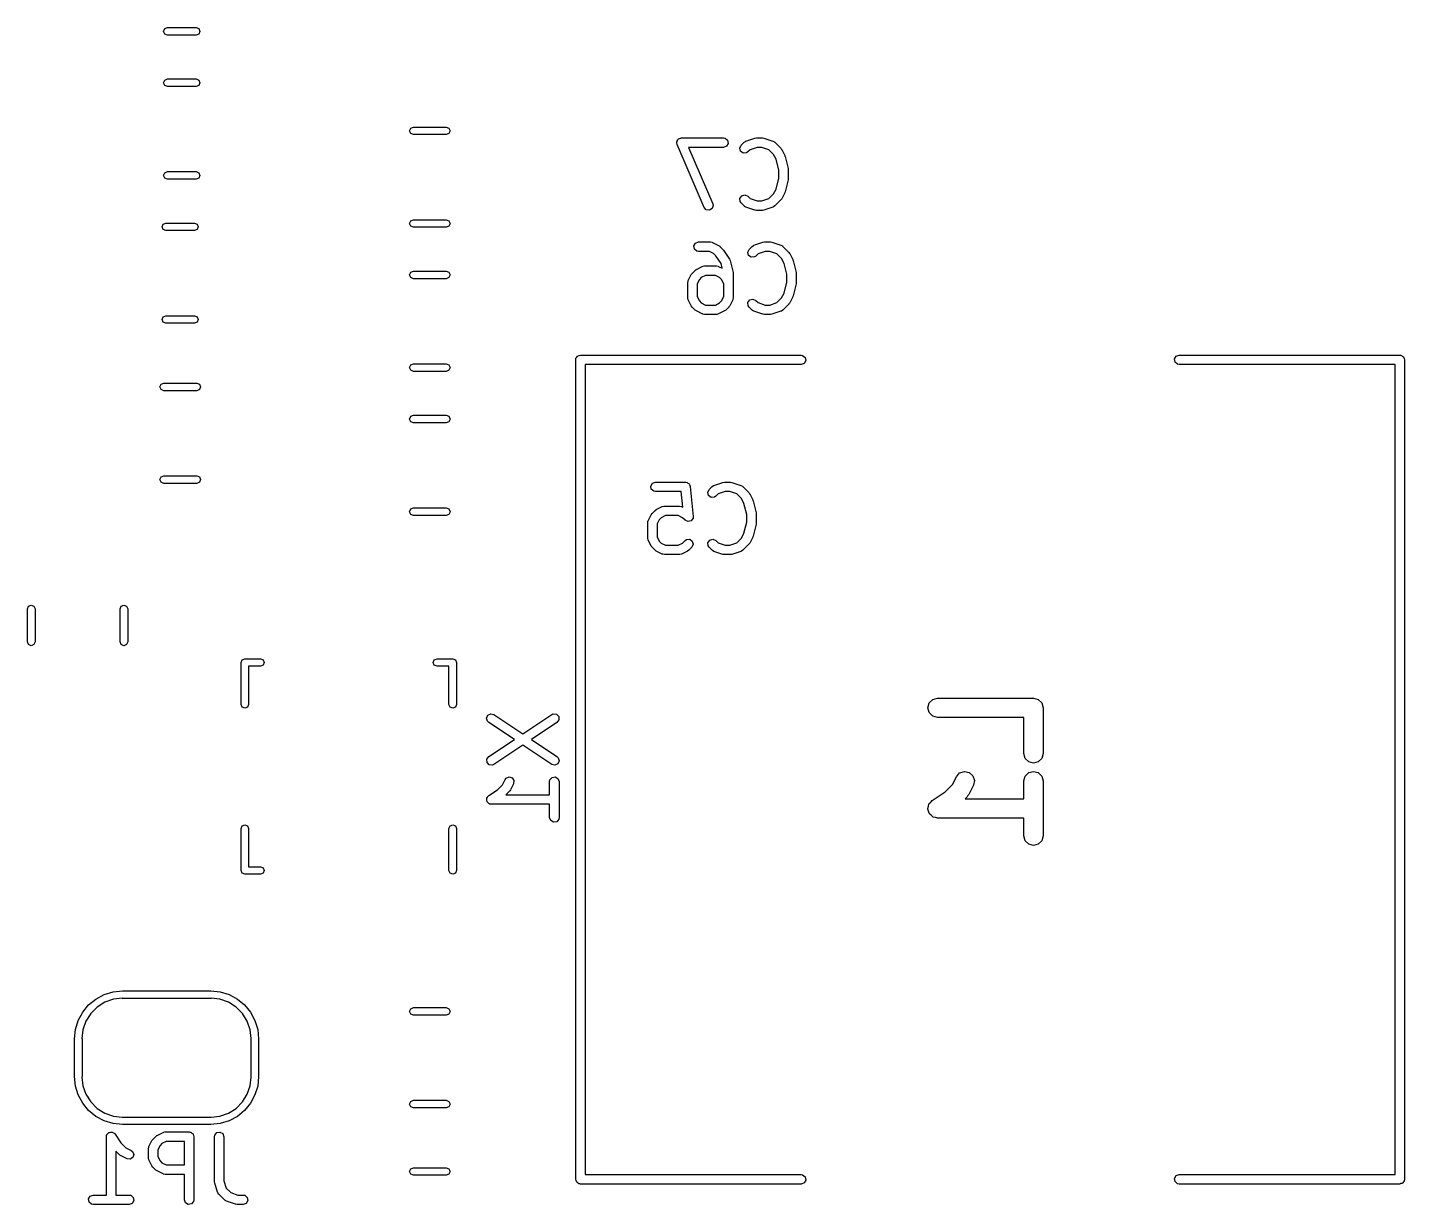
# Model space of a CAD drawing. Extents: x 0.08 to 3.98, y 0.17 to 2.63.
# Drawn here: x 2.909 to 3.769, y 0.618 to 1.353 of the extents above; entities that cross this region are included whole.
import ezdxf

# ---------------------------------------------------------------- set-up
doc = ezdxf.new("R2010")
doc.units = 0
doc.header["$MEASUREMENT"] = 0
doc.layers.add('BLACK', color=7, linetype='CONTINUOUS')

msp = doc.modelspace()

# ---------------------------------------------------------------- linework, layer by layer
at = {"layer": 'BLACK', "linetype": 'CONTINUOUS'}
for p, q in [((2.9937, 1.35106), (2.99439, 1.35273)), ((2.99439, 1.34939), (2.9937, 1.35106)), ((2.99439, 1.35273), (2.99606, 1.35343)), ((2.99606, 1.35343), (3.01394, 1.35343)), ((3.01394, 1.35343), (3.01561, 1.35273)), ((3.01561, 1.35273), (3.0163, 1.35106)), ((3.0163, 1.35106), (3.01561, 1.34939)), ((2.99606, 1.3487), (2.99439, 1.34939)), ((3.01394, 1.3487), (2.99606, 1.3487)), ((3.01561, 1.34939), (3.01394, 1.3487)), ((2.9937, 1.31894), (2.99439, 1.32061)), ((2.99439, 1.31727), (2.9937, 1.31894)), ((2.99439, 1.32061), (2.99606, 1.3213)), ((2.99606, 1.31657), (2.99439, 1.31727)), ((2.99606, 1.3213), (3.01394, 1.3213)), ((3.01394, 1.31657), (2.99606, 1.31657)), ((3.01394, 1.3213), (3.01561, 1.32061)), ((3.01561, 1.31727), (3.01394, 1.31657)), ((3.01561, 1.32061), (3.0163, 1.31894)), ((3.0163, 1.31894), (3.01561, 1.31727)), ((3.14735, 1.28894), (3.14804, 1.29061)), ((3.14804, 1.29061), (3.14971, 1.2913)), ((3.14971, 1.2913), (3.17029, 1.2913)), ((3.17029, 1.2913), (3.17196, 1.29061)), ((3.17196, 1.29061), (3.17265, 1.28894)), ((3.14804, 1.28727), (3.14735, 1.28894)), ((3.14971, 1.28657), (3.14804, 1.28727)), ((3.17029, 1.28657), (3.14971, 1.28657)), ((3.17196, 1.28727), (3.17029, 1.28657)), ((3.17265, 1.28894), (3.17196, 1.28727)), ((3.31424, 1.2814), (3.31434, 1.28173)), ((3.31428, 1.28207), (3.31463, 1.28267)), ((3.31434, 1.28173), (3.31428, 1.28207)), ((3.31463, 1.28267), (3.31483, 1.28333)), ((3.31483, 1.28333), (3.31512, 1.28352)), ((3.31512, 1.28352), (3.31529, 1.28382)), ((3.31529, 1.28382), (3.31594, 1.28406)), ((3.31594, 1.28406), (3.31652, 1.28443)), ((3.31652, 1.28443), (3.31686, 1.28439)), ((3.31686, 1.28439), (3.31719, 1.28451)), ((3.31719, 1.28451), (3.34344, 1.28451)), ((3.34344, 1.28451), (3.34445, 1.28433)), ((3.34445, 1.28433), (3.346, 1.28304)), ((3.346, 1.28304), (3.34635, 1.28105)), ((3.35447, 1.2799), (3.35635, 1.28177)), ((3.35635, 1.28177), (3.35719, 1.28236)), ((3.35719, 1.28236), (3.35736, 1.28238)), ((3.35736, 1.28238), (3.3575, 1.28249)), ((3.3575, 1.28249), (3.36313, 1.28436)), ((3.36313, 1.28436), (3.364, 1.28449)), ((3.364, 1.28449), (3.36406, 1.28451)), ((3.36406, 1.28451), (3.36781, 1.28451)), ((3.36781, 1.28451), (3.36868, 1.28436)), ((3.36868, 1.28436), (3.36874, 1.28436)), ((3.36874, 1.28436), (3.37437, 1.28249)), ((3.37437, 1.28249), (3.37527, 1.282)), ((3.37527, 1.282), (3.37536, 1.28185)), ((3.37536, 1.28185), (3.37552, 1.28177)), ((3.37552, 1.28177), (3.37927, 1.27802)), ((3.31448, 1.2804), (3.31424, 1.2814)), ((3.33135, 1.24103), (3.31448, 1.2804)), ((3.34344, 1.27861), (3.32167, 1.27861)), ((3.32167, 1.27861), (3.33678, 1.24335)), ((3.34534, 1.2793), (3.34344, 1.27861)), ((3.34635, 1.28105), (3.34534, 1.2793)), ((3.35362, 1.27807), (3.35447, 1.2799)), ((3.35414, 1.27612), (3.35362, 1.27807)), ((3.3558, 1.27496), (3.35414, 1.27612)), ((3.35781, 1.27513), (3.3558, 1.27496)), ((3.35865, 1.27572), (3.35781, 1.27513)), ((3.36003, 1.2771), (3.35865, 1.27572)), ((3.36454, 1.27861), (3.36003, 1.2771)), ((3.36733, 1.27861), (3.36454, 1.27861)), ((3.37184, 1.2771), (3.36733, 1.27861)), ((3.37476, 1.27419), (3.37184, 1.2771)), ((3.37627, 1.27116), (3.37476, 1.27419)), ((3.37927, 1.27802), (3.37978, 1.2773)), ((3.37978, 1.2773), (3.37983, 1.27726)), ((3.37983, 1.27726), (3.3817, 1.27351)), ((3.3817, 1.27351), (3.38185, 1.27302)), ((3.37798, 1.26432), (3.37627, 1.27116)), ((3.38185, 1.27302), (3.38192, 1.2729)), ((3.38192, 1.2729), (3.3838, 1.2654)), ((3.3838, 1.2654), (3.38384, 1.26482)), ((3.38384, 1.26482), (3.38389, 1.26469)), ((3.38389, 1.26469), (3.38389, 1.25906)), ((2.9937, 1.26106), (2.99439, 1.26273)), ((2.99439, 1.25939), (2.9937, 1.26106)), ((2.99439, 1.26273), (2.99606, 1.26343)), ((2.99606, 1.2587), (2.99439, 1.25939)), ((2.99606, 1.26343), (3.01394, 1.26343)), ((3.01394, 1.2587), (2.99606, 1.2587)), ((3.01394, 1.26343), (3.01561, 1.26273)), ((3.01561, 1.25939), (3.01394, 1.2587)), ((3.01561, 1.26273), (3.0163, 1.26106)), ((3.0163, 1.26106), (3.01561, 1.25939)), ((3.37627, 1.25259), (3.37798, 1.25943)), ((3.37798, 1.25943), (3.37798, 1.26432)), ((3.3838, 1.25835), (3.38192, 1.25085)), ((3.38389, 1.25906), (3.38378, 1.25848)), ((3.38378, 1.25848), (3.3838, 1.25835)), ((3.35371, 1.2467), (3.35487, 1.24836)), ((3.35487, 1.24836), (3.35682, 1.24888)), ((3.35682, 1.24888), (3.35865, 1.24803)), ((3.35865, 1.24803), (3.36003, 1.24665)), ((3.37184, 1.24665), (3.37476, 1.24956)), ((3.37476, 1.24956), (3.37627, 1.25259)), ((3.3817, 1.25024), (3.37983, 1.24649)), ((3.38172, 1.25038), (3.3817, 1.25024)), ((3.38192, 1.25085), (3.38172, 1.25038)), ((3.33273, 1.23955), (3.33135, 1.24103)), ((3.33474, 1.23931), (3.33273, 1.23955)), ((3.33643, 1.24042), (3.33474, 1.23931)), ((3.33701, 1.24235), (3.33643, 1.24042)), ((3.33678, 1.24335), (3.33701, 1.24235)), ((3.35389, 1.24469), (3.35371, 1.2467)), ((3.35447, 1.24385), (3.35389, 1.24469)), ((3.35635, 1.24198), (3.35447, 1.24385)), ((3.35651, 1.2419), (3.35635, 1.24198)), ((3.3566, 1.24175), (3.35651, 1.2419)), ((3.3575, 1.24126), (3.3566, 1.24175)), ((3.36313, 1.23939), (3.3575, 1.24126)), ((3.36003, 1.24665), (3.36454, 1.24514)), ((3.36319, 1.23939), (3.36313, 1.23939)), ((3.36406, 1.23924), (3.36319, 1.23939)), ((3.36781, 1.23924), (3.36406, 1.23924)), ((3.36454, 1.24514), (3.36733, 1.24514)), ((3.36733, 1.24514), (3.37184, 1.24665)), ((3.36787, 1.23926), (3.36781, 1.23924)), ((3.36874, 1.23939), (3.36787, 1.23926)), ((3.37437, 1.24126), (3.36874, 1.23939)), ((3.37451, 1.24137), (3.37437, 1.24126)), ((3.37468, 1.24139), (3.37451, 1.24137)), ((3.37552, 1.24198), (3.37468, 1.24139)), ((3.37927, 1.24573), (3.37552, 1.24198)), ((3.3793, 1.24578), (3.37927, 1.24573)), ((3.37983, 1.24649), (3.3793, 1.24578)), ((2.99277, 1.22894), (2.99346, 1.23061)), ((2.99346, 1.23061), (2.99514, 1.2313)), ((2.99514, 1.2313), (3.01301, 1.2313)), ((3.01301, 1.2313), (3.01468, 1.23061)), ((3.01468, 1.23061), (3.01538, 1.22894)), ((3.14735, 1.23106), (3.14804, 1.23273)), ((3.14804, 1.22939), (3.14735, 1.23106)), ((3.14804, 1.23273), (3.14971, 1.23343)), ((3.14971, 1.23343), (3.17029, 1.23343)), ((3.17029, 1.23343), (3.17196, 1.23273)), ((3.17196, 1.23273), (3.17265, 1.23106)), ((3.17265, 1.23106), (3.17196, 1.22939)), ((2.99346, 1.22727), (2.99277, 1.22894)), ((2.99514, 1.22657), (2.99346, 1.22727)), ((3.01301, 1.22657), (2.99514, 1.22657)), ((3.01468, 1.22727), (3.01301, 1.22657)), ((3.01538, 1.22894), (3.01468, 1.22727)), ((3.14971, 1.2287), (3.14804, 1.22939)), ((3.17029, 1.2287), (3.14971, 1.2287)), ((3.17196, 1.22939), (3.17029, 1.2287)), ((3.32491, 1.21707), (3.32592, 1.21882)), ((3.32526, 1.21508), (3.32491, 1.21707)), ((3.32681, 1.21379), (3.32526, 1.21508)), ((3.32592, 1.21882), (3.32782, 1.21951)), ((3.32782, 1.21361), (3.32681, 1.21379)), ((3.32782, 1.21951), (3.33531, 1.21951)), ((3.33462, 1.21361), (3.32782, 1.21361)), ((3.33732, 1.21226), (3.33462, 1.21361)), ((3.33531, 1.21951), (3.33632, 1.21933)), ((3.33632, 1.21933), (3.33646, 1.21922)), ((3.33646, 1.21922), (3.33664, 1.2192)), ((3.33664, 1.2192), (3.34039, 1.21733)), ((3.34039, 1.21733), (3.34109, 1.2168)), ((3.34109, 1.2168), (3.34115, 1.21677)), ((3.34115, 1.21677), (3.34303, 1.2149)), ((3.34303, 1.2149), (3.34329, 1.21453)), ((3.34329, 1.21453), (3.3434, 1.21445)), ((3.3434, 1.21445), (3.34715, 1.20882)), ((3.35862, 1.21307), (3.35947, 1.2149)), ((3.35914, 1.21112), (3.35862, 1.21307)), ((3.35947, 1.2149), (3.36135, 1.21677)), ((3.36135, 1.21677), (3.36219, 1.21736)), ((3.36219, 1.21736), (3.36236, 1.21738)), ((3.36236, 1.21738), (3.3625, 1.21749)), ((3.3625, 1.21749), (3.36813, 1.21936)), ((3.36954, 1.21361), (3.36503, 1.2121)), ((3.36813, 1.21936), (3.369, 1.21949)), ((3.369, 1.21949), (3.36906, 1.21951)), ((3.36906, 1.21951), (3.37281, 1.21951)), ((3.37233, 1.21361), (3.36954, 1.21361)), ((3.37684, 1.2121), (3.37233, 1.21361)), ((3.37281, 1.21951), (3.37368, 1.21936)), ((3.37368, 1.21936), (3.37374, 1.21936)), ((3.37374, 1.21936), (3.37937, 1.21749)), ((3.37937, 1.21749), (3.38027, 1.217)), ((3.38027, 1.217), (3.38036, 1.21685)), ((3.38036, 1.21685), (3.38052, 1.21677)), ((3.38052, 1.21677), (3.38427, 1.21302)), ((3.38427, 1.21302), (3.38478, 1.2123)), ((3.33024, 1.2042), (3.33123, 1.2045)), ((3.33123, 1.2045), (3.3314, 1.20445)), ((3.3314, 1.20445), (3.33157, 1.20451)), ((3.33157, 1.20451), (3.33906, 1.20451)), ((3.33864, 1.21093), (3.33732, 1.21226)), ((3.34195, 1.20597), (3.33864, 1.21093)), ((3.33906, 1.20451), (3.34007, 1.20434)), ((3.34007, 1.20434), (3.34021, 1.20422)), ((3.34268, 1.20306), (3.34195, 1.20597)), ((3.34715, 1.20882), (3.34754, 1.20792)), ((3.34754, 1.20792), (3.34755, 1.2079)), ((3.34755, 1.2079), (3.34943, 1.2004)), ((3.3608, 1.20996), (3.35914, 1.21112)), ((3.36281, 1.21013), (3.3608, 1.20996)), ((3.36365, 1.21072), (3.36281, 1.21013)), ((3.36503, 1.2121), (3.36365, 1.21072)), ((3.37976, 1.20919), (3.37684, 1.2121)), ((3.38127, 1.20616), (3.37976, 1.20919)), ((3.38298, 1.19932), (3.38127, 1.20616)), ((3.38478, 1.2123), (3.38483, 1.21226)), ((3.38483, 1.21226), (3.3867, 1.20851)), ((3.3867, 1.20851), (3.38685, 1.20802)), ((3.38685, 1.20802), (3.38692, 1.2079)), ((3.38692, 1.2079), (3.3888, 1.2004)), ((3.14735, 1.19894), (3.14804, 1.20061)), ((3.14804, 1.19727), (3.14735, 1.19894)), ((3.14804, 1.20061), (3.14971, 1.2013)), ((3.14971, 1.19657), (3.14804, 1.19727)), ((3.14971, 1.2013), (3.17029, 1.2013)), ((3.17029, 1.19657), (3.14971, 1.19657)), ((3.17029, 1.2013), (3.17196, 1.20061)), ((3.17196, 1.19727), (3.17029, 1.19657)), ((3.17196, 1.20061), (3.17265, 1.19894)), ((3.17265, 1.19894), (3.17196, 1.19727)), ((3.32143, 1.19538), (3.3233, 1.19913)), ((3.3233, 1.19913), (3.32383, 1.19984)), ((3.32383, 1.19984), (3.32385, 1.1999)), ((3.32385, 1.1999), (3.32573, 1.20177)), ((3.32573, 1.20177), (3.32645, 1.20228)), ((3.32645, 1.20228), (3.3265, 1.20233)), ((3.3265, 1.20233), (3.33024, 1.2042)), ((3.32837, 1.19606), (3.32702, 1.19337)), ((3.32956, 1.19726), (3.32837, 1.19606)), ((3.33226, 1.19861), (3.32956, 1.19726)), ((3.33837, 1.19861), (3.33226, 1.19861)), ((3.34106, 1.19726), (3.33837, 1.19861)), ((3.34021, 1.20422), (3.34038, 1.2042)), ((3.34038, 1.2042), (3.34268, 1.20306)), ((3.34226, 1.19606), (3.34106, 1.19726)), ((3.34361, 1.19337), (3.34226, 1.19606)), ((3.34943, 1.2004), (3.34947, 1.19982)), ((3.34947, 1.19982), (3.34952, 1.19969)), ((3.34952, 1.19969), (3.34952, 1.18469)), ((3.38298, 1.19443), (3.38298, 1.19932)), ((3.3888, 1.2004), (3.38884, 1.19982)), ((3.38884, 1.19982), (3.38889, 1.19969)), ((3.38889, 1.19969), (3.38889, 1.19406)), ((3.32111, 1.19406), (3.32129, 1.19507)), ((3.32111, 1.18469), (3.32111, 1.19406)), ((3.32129, 1.19507), (3.32141, 1.19521)), ((3.32141, 1.19521), (3.32143, 1.19538)), ((3.32702, 1.19337), (3.32702, 1.18539)), ((3.34361, 1.18539), (3.34361, 1.19337)), ((3.37976, 1.18456), (3.38127, 1.18759)), ((3.38127, 1.18759), (3.38298, 1.19443)), ((3.3888, 1.19335), (3.38692, 1.18585)), ((3.38889, 1.19406), (3.38878, 1.19348)), ((3.38878, 1.19348), (3.3888, 1.19335)), ((3.32117, 1.18452), (3.32111, 1.18469)), ((3.32113, 1.18435), (3.32117, 1.18452)), ((3.32143, 1.18337), (3.32113, 1.18435)), ((3.3233, 1.17962), (3.32143, 1.18337)), ((3.32335, 1.17957), (3.3233, 1.17962)), ((3.32385, 1.17885), (3.32335, 1.17957)), ((3.32573, 1.17698), (3.32385, 1.17885)), ((3.32702, 1.18539), (3.32837, 1.18269)), ((3.32837, 1.18269), (3.32956, 1.18149)), ((3.32956, 1.18149), (3.33226, 1.18014)), ((3.33226, 1.18014), (3.33837, 1.18014)), ((3.33837, 1.18014), (3.34106, 1.18149)), ((3.34106, 1.18149), (3.34226, 1.18269)), ((3.34226, 1.18269), (3.34361, 1.18539)), ((3.34678, 1.17885), (3.3449, 1.17698)), ((3.3468, 1.17891), (3.34678, 1.17885)), ((3.34733, 1.17962), (3.3468, 1.17891)), ((3.3492, 1.18337), (3.34733, 1.17962)), ((3.34922, 1.18354), (3.3492, 1.18337)), ((3.34934, 1.18368), (3.34922, 1.18354)), ((3.34952, 1.18469), (3.34934, 1.18368)), ((3.35871, 1.1817), (3.35987, 1.18336)), ((3.35889, 1.17969), (3.35871, 1.1817)), ((3.35947, 1.17885), (3.35889, 1.17969)), ((3.36135, 1.17698), (3.35947, 1.17885)), ((3.35987, 1.18336), (3.36182, 1.18388)), ((3.36182, 1.18388), (3.36365, 1.18303)), ((3.36365, 1.18303), (3.36503, 1.18165)), ((3.36503, 1.18165), (3.36954, 1.18014)), ((3.36954, 1.18014), (3.37233, 1.18014)), ((3.37233, 1.18014), (3.37684, 1.18165)), ((3.37684, 1.18165), (3.37976, 1.18456)), ((3.38427, 1.18073), (3.38052, 1.17698)), ((3.3843, 1.18078), (3.38427, 1.18073)), ((3.38483, 1.18149), (3.3843, 1.18078)), ((3.3867, 1.18524), (3.38483, 1.18149)), ((3.38672, 1.18538), (3.3867, 1.18524)), ((3.38692, 1.18585), (3.38672, 1.18538)), ((2.99277, 1.17106), (2.99346, 1.17273)), ((2.99346, 1.16939), (2.99277, 1.17106)), ((2.99346, 1.17273), (2.99514, 1.17343)), ((2.99514, 1.17343), (3.01301, 1.17343)), ((3.01301, 1.17343), (3.01468, 1.17273)), ((3.01468, 1.17273), (3.01538, 1.17106)), ((3.01538, 1.17106), (3.01468, 1.16939)), ((3.32579, 1.17695), (3.32573, 1.17698)), ((3.3265, 1.17642), (3.32579, 1.17695)), ((3.33024, 1.17455), (3.3265, 1.17642)), ((3.33042, 1.17453), (3.33024, 1.17455)), ((3.33056, 1.17442), (3.33042, 1.17453)), ((3.33157, 1.17424), (3.33056, 1.17442)), ((3.33906, 1.17424), (3.33157, 1.17424)), ((3.33923, 1.1743), (3.33906, 1.17424)), ((3.3394, 1.17426), (3.33923, 1.1743)), ((3.34038, 1.17455), (3.3394, 1.17426)), ((3.34413, 1.17642), (3.34038, 1.17455)), ((3.34418, 1.17647), (3.34413, 1.17642)), ((3.3449, 1.17698), (3.34418, 1.17647)), ((3.36151, 1.1769), (3.36135, 1.17698)), ((3.3616, 1.17675), (3.36151, 1.1769)), ((3.3625, 1.17626), (3.3616, 1.17675)), ((3.36813, 1.17439), (3.3625, 1.17626)), ((3.36819, 1.17439), (3.36813, 1.17439)), ((3.36906, 1.17424), (3.36819, 1.17439)), ((3.37281, 1.17424), (3.36906, 1.17424)), ((3.37287, 1.17426), (3.37281, 1.17424)), ((3.37374, 1.17439), (3.37287, 1.17426)), ((3.37937, 1.17626), (3.37374, 1.17439)), ((3.37951, 1.17637), (3.37937, 1.17626)), ((3.37968, 1.17639), (3.37951, 1.17637)), ((3.38052, 1.17698), (3.37968, 1.17639)), ((2.99514, 1.1687), (2.99346, 1.16939)), ((3.01301, 1.1687), (2.99514, 1.1687)), ((3.01468, 1.16939), (3.01301, 1.1687)), ((3.25114, 1.14591), (3.25121, 1.14629)), ((3.25114, 0.634094), (3.25114, 1.14591)), ((3.25119, 1.14642), (3.25125, 1.14653)), ((3.25121, 1.14629), (3.25119, 1.14642)), ((3.25125, 1.14653), (3.25132, 1.14692)), ((3.25132, 1.14692), (3.25181, 1.1475)), ((3.25181, 1.1475), (3.2522, 1.14817)), ((3.2522, 1.14817), (3.25245, 1.14826)), ((3.25245, 1.14826), (3.25262, 1.14846)), ((3.25262, 1.14846), (3.25337, 1.1486)), ((3.25337, 1.1486), (3.25409, 1.14886)), ((3.25409, 1.14886), (3.39189, 1.14886)), ((3.39189, 1.14886), (3.3929, 1.14868)), ((3.3929, 1.14868), (3.39445, 1.14738)), ((3.3948, 1.14539), (3.39379, 1.14364)), ((3.39445, 1.14738), (3.3948, 1.14539)), ((3.6252, 1.14642), (3.62621, 1.14817)), ((3.62555, 1.14443), (3.6252, 1.14642)), ((3.6271, 1.14313), (3.62555, 1.14443)), ((3.62621, 1.14817), (3.62811, 1.14886)), ((3.62811, 1.14886), (3.76591, 1.14886)), ((3.76591, 1.14886), (3.76629, 1.14879)), ((3.76629, 1.14879), (3.76642, 1.14881)), ((3.76642, 1.14881), (3.76653, 1.14875)), ((3.76653, 1.14875), (3.76692, 1.14868)), ((3.76692, 1.14868), (3.7675, 1.14819)), ((3.7675, 1.14819), (3.76817, 1.1478)), ((3.76817, 1.1478), (3.76826, 1.14755)), ((3.76826, 1.14755), (3.76846, 1.14738)), ((3.76846, 1.14738), (3.7686, 1.14663)), ((3.7686, 1.14663), (3.76886, 1.14591)), ((3.76886, 1.14591), (3.76886, 0.634094)), ((3.14735, 1.14106), (3.14804, 1.14273)), ((3.14804, 1.13939), (3.14735, 1.14106)), ((3.14804, 1.14273), (3.14971, 1.14343)), ((3.14971, 1.1387), (3.14804, 1.13939)), ((3.14971, 1.14343), (3.17029, 1.14343)), ((3.17029, 1.1387), (3.14971, 1.1387)), ((3.17029, 1.14343), (3.17196, 1.14273)), ((3.17196, 1.13939), (3.17029, 1.1387)), ((3.17196, 1.14273), (3.17265, 1.14106)), ((3.17265, 1.14106), (3.17196, 1.13939)), ((3.39189, 1.14295), (3.25705, 1.14295)), ((3.25705, 1.14295), (3.25705, 0.637047)), ((3.39379, 1.14364), (3.39189, 1.14295)), ((3.62811, 1.14295), (3.6271, 1.14313)), ((3.76295, 1.14295), (3.62811, 1.14295)), ((3.76295, 0.637047), (3.76295, 1.14295)), ((2.99143, 1.12894), (2.99212, 1.13061)), ((2.99212, 1.12727), (2.99143, 1.12894)), ((2.99212, 1.13061), (2.99379, 1.1313)), ((2.99379, 1.12657), (2.99212, 1.12727)), ((2.99379, 1.1313), (3.01436, 1.1313)), ((3.01436, 1.1313), (3.01603, 1.13061)), ((3.01603, 1.12727), (3.01436, 1.12657)), ((3.01603, 1.13061), (3.01672, 1.12894)), ((3.01672, 1.12894), (3.01603, 1.12727)), ((3.01436, 1.12657), (2.99379, 1.12657)), ((3.14735, 1.10894), (3.14804, 1.11061)), ((3.14804, 1.11061), (3.14971, 1.1113)), ((3.14971, 1.1113), (3.17029, 1.1113)), ((3.17029, 1.1113), (3.17196, 1.11061)), ((3.17196, 1.11061), (3.17265, 1.10894)), ((3.14804, 1.10727), (3.14735, 1.10894)), ((3.14971, 1.10657), (3.14804, 1.10727)), ((3.17029, 1.10657), (3.14971, 1.10657)), ((3.17196, 1.10727), (3.17029, 1.10657)), ((3.17265, 1.10894), (3.17196, 1.10727)), ((2.99143, 1.07106), (2.99212, 1.07273)), ((2.99212, 1.06939), (2.99143, 1.07106)), ((2.99212, 1.07273), (2.99379, 1.07343)), ((2.99379, 1.0687), (2.99212, 1.06939)), ((2.99379, 1.07343), (3.01436, 1.07343)), ((3.01436, 1.0687), (2.99379, 1.0687)), ((3.01436, 1.07343), (3.01603, 1.07273)), ((3.01603, 1.06939), (3.01436, 1.0687)), ((3.01603, 1.07273), (3.01672, 1.07106)), ((3.01672, 1.07106), (3.01603, 1.06939)), ((3.29803, 1.06707), (3.29904, 1.06882)), ((3.29838, 1.06508), (3.29803, 1.06707)), ((3.29904, 1.06882), (3.30094, 1.06951)), ((3.30094, 1.06951), (3.31969, 1.06951)), ((3.31969, 1.06951), (3.31984, 1.06949)), ((3.31984, 1.06949), (3.31991, 1.0695)), ((3.31991, 1.0695), (3.32002, 1.06945)), ((3.32002, 1.06945), (3.3207, 1.06933)), ((3.3207, 1.06933), (3.32118, 1.06893)), ((3.32118, 1.06893), (3.32175, 1.06867)), ((3.32175, 1.06867), (3.32193, 1.0683)), ((3.32193, 1.0683), (3.32225, 1.06804)), ((3.32225, 1.06804), (3.32235, 1.06742)), ((3.32235, 1.06742), (3.32263, 1.06685)), ((3.32263, 1.06685), (3.3245, 1.04811)), ((3.33447, 1.0649), (3.33635, 1.06677)), ((3.33635, 1.06677), (3.33719, 1.06736)), ((3.33719, 1.06736), (3.33736, 1.06738)), ((3.33736, 1.06738), (3.3375, 1.06749)), ((3.3375, 1.06749), (3.34313, 1.06936)), ((3.34313, 1.06936), (3.344, 1.06949)), ((3.344, 1.06949), (3.34406, 1.06951)), ((3.34406, 1.06951), (3.34781, 1.06951)), ((3.34781, 1.06951), (3.34868, 1.06936)), ((3.34868, 1.06936), (3.34874, 1.06936)), ((3.34874, 1.06936), (3.35437, 1.06749)), ((3.35437, 1.06749), (3.35527, 1.067)), ((3.35527, 1.067), (3.35536, 1.06685)), ((3.35536, 1.06685), (3.35552, 1.06677)), ((3.35552, 1.06677), (3.35927, 1.06302)), ((3.29993, 1.06379), (3.29838, 1.06508)), ((3.30094, 1.06361), (3.29993, 1.06379)), ((3.31702, 1.06361), (3.30094, 1.06361)), ((3.31799, 1.05384), (3.31702, 1.06361)), ((3.33362, 1.06307), (3.33447, 1.0649)), ((3.33414, 1.06112), (3.33362, 1.06307)), ((3.3358, 1.05996), (3.33414, 1.06112)), ((3.33781, 1.06013), (3.3358, 1.05996)), ((3.33865, 1.06072), (3.33781, 1.06013)), ((3.34003, 1.0621), (3.33865, 1.06072)), ((3.34454, 1.06361), (3.34003, 1.0621)), ((3.34733, 1.06361), (3.34454, 1.06361)), ((3.35184, 1.0621), (3.34733, 1.06361)), ((3.35476, 1.05919), (3.35184, 1.0621)), ((3.35627, 1.05616), (3.35476, 1.05919)), ((3.35927, 1.06302), (3.35978, 1.0623)), ((3.35978, 1.0623), (3.35983, 1.06226)), ((3.35983, 1.06226), (3.3617, 1.05851)), ((3.3617, 1.05851), (3.36185, 1.05802)), ((3.36185, 1.05802), (3.36192, 1.0579)), ((3.14735, 1.05106), (3.14804, 1.05273)), ((3.14804, 1.04939), (3.14735, 1.05106)), ((3.14804, 1.05273), (3.14971, 1.05343)), ((3.14971, 1.05343), (3.17029, 1.05343)), ((3.17029, 1.05343), (3.17196, 1.05273)), ((3.17196, 1.05273), (3.17265, 1.05106)), ((3.17265, 1.05106), (3.17196, 1.04939)), ((3.2983, 1.04913), (3.29883, 1.04984)), ((3.29883, 1.04984), (3.29885, 1.0499)), ((3.29885, 1.0499), (3.30073, 1.05177)), ((3.30073, 1.05177), (3.30145, 1.05228)), ((3.30145, 1.05228), (3.3015, 1.05233)), ((3.3015, 1.05233), (3.30524, 1.0542)), ((3.30524, 1.0542), (3.30623, 1.0545)), ((3.30623, 1.0545), (3.3064, 1.05445)), ((3.3064, 1.05445), (3.30657, 1.05451)), ((3.30657, 1.05451), (3.31594, 1.05451)), ((3.31594, 1.05451), (3.31695, 1.05434)), ((3.31695, 1.05434), (3.31708, 1.05422)), ((3.31708, 1.05422), (3.31726, 1.0542)), ((3.31726, 1.0542), (3.31799, 1.05384)), ((3.35798, 1.04932), (3.35627, 1.05616)), ((3.36192, 1.0579), (3.3638, 1.0504)), ((3.3638, 1.0504), (3.36384, 1.04982)), ((3.36384, 1.04982), (3.36389, 1.04969)), ((3.36389, 1.04969), (3.36389, 1.04406)), ((3.14971, 1.0487), (3.14804, 1.04939)), ((3.17029, 1.0487), (3.14971, 1.0487)), ((3.17196, 1.04939), (3.17029, 1.0487)), ((3.29611, 1.04406), (3.29629, 1.04507)), ((3.29611, 1.03469), (3.29611, 1.04406)), ((3.29629, 1.04507), (3.29641, 1.04521)), ((3.29641, 1.04521), (3.29643, 1.04538)), ((3.29643, 1.04538), (3.2983, 1.04913)), ((3.30337, 1.04606), (3.30202, 1.04337)), ((3.30202, 1.04337), (3.30202, 1.03539)), ((3.30456, 1.04726), (3.30337, 1.04606)), ((3.30726, 1.04861), (3.30456, 1.04726)), ((3.31524, 1.04861), (3.30726, 1.04861)), ((3.31794, 1.04726), (3.31524, 1.04861)), ((3.31948, 1.04572), (3.31794, 1.04726)), ((3.31949, 1.04572), (3.31948, 1.04572)), ((3.3195, 1.0457), (3.31949, 1.04572)), ((3.32041, 1.04529), (3.3195, 1.0457)), ((3.32131, 1.04487), (3.32041, 1.04529)), ((3.32132, 1.04488), (3.32131, 1.04487)), ((3.32134, 1.04487), (3.32132, 1.04488)), ((3.3223, 1.04514), (3.32134, 1.04487)), ((3.32326, 1.04539), (3.3223, 1.04514)), ((3.32327, 1.04541), (3.32326, 1.04539)), ((3.32329, 1.04541), (3.32327, 1.04541)), ((3.32385, 1.04624), (3.32329, 1.04541)), ((3.32442, 1.04705), (3.32385, 1.04624)), ((3.32442, 1.04708), (3.32441, 1.04707)), ((3.32441, 1.04707), (3.32442, 1.04705)), ((3.3245, 1.04811), (3.32442, 1.04708)), ((3.35627, 1.03759), (3.35798, 1.04443)), ((3.35798, 1.04443), (3.35798, 1.04932)), ((3.3638, 1.04335), (3.36192, 1.03585)), ((3.36389, 1.04406), (3.36378, 1.04348)), ((3.36378, 1.04348), (3.3638, 1.04335)), ((3.29617, 1.03452), (3.29611, 1.03469)), ((3.29613, 1.03435), (3.29617, 1.03452)), ((3.29643, 1.03337), (3.29613, 1.03435)), ((3.2983, 1.02962), (3.29643, 1.03337)), ((3.30202, 1.03539), (3.30337, 1.03269)), ((3.30337, 1.03269), (3.30456, 1.03149)), ((3.31794, 1.03149), (3.31948, 1.03303)), ((3.31948, 1.03303), (3.32032, 1.03362)), ((3.32032, 1.03362), (3.32233, 1.03379)), ((3.32233, 1.03379), (3.32398, 1.03263)), ((3.32398, 1.03263), (3.32451, 1.03068)), ((3.33371, 1.0317), (3.33487, 1.03336)), ((3.33487, 1.03336), (3.33682, 1.03388)), ((3.33682, 1.03388), (3.33865, 1.03303)), ((3.33865, 1.03303), (3.34003, 1.03165)), ((3.35184, 1.03165), (3.35476, 1.03456)), ((3.35476, 1.03456), (3.35627, 1.03759)), ((3.3617, 1.03524), (3.35983, 1.03149)), ((3.36172, 1.03538), (3.3617, 1.03524)), ((3.36192, 1.03585), (3.36172, 1.03538)), ((3.29835, 1.02957), (3.2983, 1.02962)), ((3.29885, 1.02885), (3.29835, 1.02957)), ((3.30073, 1.02698), (3.29885, 1.02885)), ((3.30079, 1.02695), (3.30073, 1.02698)), ((3.3015, 1.02642), (3.30079, 1.02695)), ((3.30524, 1.02455), (3.3015, 1.02642)), ((3.30456, 1.03149), (3.30726, 1.03014)), ((3.30542, 1.02453), (3.30524, 1.02455)), ((3.30556, 1.02442), (3.30542, 1.02453)), ((3.30657, 1.02424), (3.30556, 1.02442)), ((3.31594, 1.02424), (3.30657, 1.02424)), ((3.30726, 1.03014), (3.31524, 1.03014)), ((3.31524, 1.03014), (3.31794, 1.03149)), ((3.31611, 1.0243), (3.31594, 1.02424)), ((3.31628, 1.02426), (3.31611, 1.0243)), ((3.31726, 1.02455), (3.31628, 1.02426)), ((3.32101, 1.02642), (3.31726, 1.02455)), ((3.32105, 1.02647), (3.32101, 1.02642)), ((3.32178, 1.02698), (3.32105, 1.02647)), ((3.32365, 1.02885), (3.32178, 1.02698)), ((3.32451, 1.03068), (3.32365, 1.02885)), ((3.33389, 1.02969), (3.33371, 1.0317)), ((3.33447, 1.02885), (3.33389, 1.02969)), ((3.33635, 1.02698), (3.33447, 1.02885)), ((3.33651, 1.0269), (3.33635, 1.02698)), ((3.3366, 1.02675), (3.33651, 1.0269)), ((3.3375, 1.02626), (3.3366, 1.02675)), ((3.34313, 1.02439), (3.3375, 1.02626)), ((3.34003, 1.03165), (3.34454, 1.03014)), ((3.34319, 1.02439), (3.34313, 1.02439)), ((3.34406, 1.02424), (3.34319, 1.02439)), ((3.34781, 1.02424), (3.34406, 1.02424)), ((3.34454, 1.03014), (3.34733, 1.03014)), ((3.34733, 1.03014), (3.35184, 1.03165)), ((3.34787, 1.02426), (3.34781, 1.02424)), ((3.34874, 1.02439), (3.34787, 1.02426)), ((3.35437, 1.02626), (3.34874, 1.02439)), ((3.35451, 1.02637), (3.35437, 1.02626)), ((3.35468, 1.02639), (3.35451, 1.02637)), ((3.35552, 1.02698), (3.35468, 1.02639)), ((3.35927, 1.03073), (3.35552, 1.02698)), ((3.3593, 1.03078), (3.35927, 1.03073)), ((3.35983, 1.03149), (3.3593, 1.03078)), ((2.9087, 0.990286), (2.90939, 0.991956)), ((2.9087, 0.969714), (2.9087, 0.990286)), ((2.90939, 0.991956), (2.91106, 0.992648)), ((2.91106, 0.992648), (2.91273, 0.991956)), ((2.91273, 0.991956), (2.91343, 0.990286)), ((2.91343, 0.990286), (2.91343, 0.969714)), ((2.96657, 0.990286), (2.96727, 0.991956)), ((2.96657, 0.969714), (2.96657, 0.990286)), ((2.96727, 0.991956), (2.96894, 0.992648)), ((2.96894, 0.992648), (2.97061, 0.991956)), ((2.97061, 0.991956), (2.9713, 0.990286)), ((2.9713, 0.990286), (2.9713, 0.969714)), ((2.90939, 0.968044), (2.9087, 0.969714)), ((2.91106, 0.967352), (2.90939, 0.968044)), ((2.91273, 0.968044), (2.91106, 0.967352)), ((2.91343, 0.969714), (2.91273, 0.968044)), ((2.96727, 0.968044), (2.96657, 0.969714)), ((2.96894, 0.967352), (2.96727, 0.968044)), ((2.97061, 0.968044), (2.96894, 0.967352)), ((2.9713, 0.969714), (2.97061, 0.968044)), ((3.04205, 0.95689), (3.04274, 0.95856)), ((3.04205, 0.930709), (3.04205, 0.95689)), ((3.04274, 0.95856), (3.04441, 0.959252)), ((3.04441, 0.959252), (3.05425, 0.959252)), ((3.05425, 0.959252), (3.05592, 0.95856)), ((3.05592, 0.955219), (3.05425, 0.954528)), ((3.05592, 0.95856), (3.05661, 0.95689)), ((3.05661, 0.95689), (3.05592, 0.955219)), ((3.16213, 0.95689), (3.16282, 0.95856)), ((3.16282, 0.955219), (3.16213, 0.95689)), ((3.16282, 0.95856), (3.16449, 0.959252)), ((3.16449, 0.954528), (3.16282, 0.955219)), ((3.16449, 0.959252), (3.17433, 0.959252)), ((3.17433, 0.959252), (3.176, 0.95856)), ((3.176, 0.95856), (3.17669, 0.95689)), ((3.17669, 0.95689), (3.17669, 0.930709)), ((3.05425, 0.954528), (3.04677, 0.954528)), ((3.04677, 0.954528), (3.04677, 0.930709)), ((3.17197, 0.954528), (3.16449, 0.954528)), ((3.17197, 0.930709), (3.17197, 0.954528)), ((3.04274, 0.929038), (3.04205, 0.930709)), ((3.04441, 0.928346), (3.04274, 0.929038)), ((3.04608, 0.929038), (3.04441, 0.928346)), ((3.04677, 0.930709), (3.04608, 0.929038)), ((3.17266, 0.929038), (3.17197, 0.930709)), ((3.17433, 0.928346), (3.17266, 0.929038)), ((3.176, 0.929038), (3.17433, 0.928346)), ((3.17669, 0.930709), (3.176, 0.929038)), ((3.47114, 0.928571), (3.47195, 0.931571)), ((3.47195, 0.931571), (3.47414, 0.933768)), ((3.47414, 0.933768), (3.47714, 0.934571)), ((3.47714, 0.934571), (3.53714, 0.934571)), ((3.53714, 0.934571), (3.54014, 0.933768)), ((3.54014, 0.933768), (3.54234, 0.931571)), ((3.54234, 0.931571), (3.54314, 0.928571)), ((3.19549, 0.922061), (3.19631, 0.923911)), ((3.19606, 0.920123), (3.19549, 0.922061)), ((3.19631, 0.923911), (3.19812, 0.924806)), ((3.19812, 0.924806), (3.20008, 0.924328)), ((3.20008, 0.924328), (3.21813, 0.912296)), ((3.21813, 0.912296), (3.23617, 0.924328)), ((3.23617, 0.924328), (3.23711, 0.92474)), ((3.23711, 0.92474), (3.23912, 0.924518)), ((3.23912, 0.924518), (3.24051, 0.923057)), ((3.24064, 0.921042), (3.23945, 0.919414)), ((3.24051, 0.923057), (3.24064, 0.921042)), ((3.47195, 0.925571), (3.47114, 0.928571)), ((3.47414, 0.923375), (3.47195, 0.925571)), ((3.47714, 0.922571), (3.47414, 0.923375)), ((3.53114, 0.922571), (3.47714, 0.922571)), ((3.53114, 0.9), (3.53114, 0.922571)), ((3.54314, 0.928571), (3.54314, 0.9)), ((3.1968, 0.919414), (3.19606, 0.920123)), ((3.2128, 0.908748), (3.1968, 0.919414)), ((3.23945, 0.919414), (3.22345, 0.908748)), ((3.1968, 0.898081), (3.2128, 0.908748)), ((3.21813, 0.905199), (3.20008, 0.893167)), ((3.23617, 0.893167), (3.21813, 0.905199)), ((3.22345, 0.908748), (3.23945, 0.898081)), ((3.19561, 0.896454), (3.1968, 0.898081)), ((3.19574, 0.894438), (3.19561, 0.896454)), ((3.23945, 0.898081), (3.24019, 0.897373)), ((3.24076, 0.895434), (3.23995, 0.893585)), ((3.24019, 0.897373), (3.24076, 0.895434)), ((3.53195, 0.897), (3.53114, 0.9)), ((3.53414, 0.894804), (3.53195, 0.897)), ((3.53714, 0.894), (3.53414, 0.894804)), ((3.54014, 0.894804), (3.53714, 0.894)), ((3.54234, 0.897), (3.54014, 0.894804)), ((3.54314, 0.9), (3.54234, 0.897)), ((3.19713, 0.892977), (3.19574, 0.894438)), ((3.19914, 0.892755), (3.19713, 0.892977)), ((3.20008, 0.893167), (3.19914, 0.892755)), ((3.23813, 0.892689), (3.23617, 0.893167)), ((3.23995, 0.893585), (3.23813, 0.892689)), ((3.48892, 0.88554), (3.49098, 0.887864)), ((3.49098, 0.887864), (3.49393, 0.888846)), ((3.49393, 0.888846), (3.49697, 0.888224)), ((3.49697, 0.888224), (3.49929, 0.886163)), ((3.49929, 0.886163), (3.50027, 0.883217)), ((3.53195, 0.885857), (3.53414, 0.888053)), ((3.53414, 0.888053), (3.53714, 0.888857)), ((3.53714, 0.888857), (3.54014, 0.888053)), ((3.54014, 0.888053), (3.54234, 0.885857)), ((3.20218, 0.877297), (3.20539, 0.880501)), ((3.20539, 0.880501), (3.20705, 0.883821)), ((3.20705, 0.883821), (3.20766, 0.884645)), ((3.20766, 0.884645), (3.20951, 0.885448)), ((3.20951, 0.885448), (3.21145, 0.884873)), ((3.21046, 0.877431), (3.20993, 0.876722)), ((3.21233, 0.88118), (3.21046, 0.877431)), ((3.21145, 0.884873), (3.21256, 0.883187)), ((3.21256, 0.883187), (3.21233, 0.88118)), ((3.23486, 0.882501), (3.23504, 0.883511)), ((3.23486, 0.874205), (3.23486, 0.882501)), ((3.23504, 0.883511), (3.23633, 0.885058)), ((3.23633, 0.885058), (3.23832, 0.885409)), ((3.23832, 0.885409), (3.24007, 0.884399)), ((3.24007, 0.884399), (3.24076, 0.882501)), ((3.24076, 0.882501), (3.24076, 0.860004)), ((3.48189, 0.876091), (3.4865, 0.880697)), ((3.4865, 0.880697), (3.48892, 0.88554)), ((3.49965, 0.880174), (3.4968, 0.87446)), ((3.50027, 0.883217), (3.49965, 0.880174)), ((3.53114, 0.882857), (3.53195, 0.885857)), ((3.53114, 0.871714), (3.53114, 0.882857)), ((3.54234, 0.885857), (3.54314, 0.882857)), ((3.54314, 0.882857), (3.54314, 0.848571)), ((3.19553, 0.871765), (3.19562, 0.871912)), ((3.19568, 0.870921), (3.19553, 0.871765)), ((3.19561, 0.872082), (3.19611, 0.872772)), ((3.19562, 0.871912), (3.19561, 0.872082)), ((3.19574, 0.870066), (3.19568, 0.870921)), ((3.19585, 0.869943), (3.19574, 0.870066)), ((3.19588, 0.869776), (3.19585, 0.869943)), ((3.19654, 0.869225), (3.19588, 0.869776)), ((3.19611, 0.872772), (3.19654, 0.873514)), ((3.19654, 0.873514), (3.1967, 0.873572)), ((3.19713, 0.868605), (3.19654, 0.869225)), ((3.1967, 0.873572), (3.1968, 0.873709)), ((3.1968, 0.873709), (3.20218, 0.877297)), ((3.2099, 0.876664), (3.20744, 0.874205)), ((3.20744, 0.874205), (3.23486, 0.874205)), ((3.20993, 0.876722), (3.2099, 0.876664)), ((3.47195, 0.868714), (3.47291, 0.86968)), ((3.47291, 0.86968), (3.47381, 0.870707)), ((3.47381, 0.870707), (3.48189, 0.876091)), ((3.49567, 0.8729), (3.49449, 0.871714)), ((3.49449, 0.871714), (3.53114, 0.871714)), ((3.49615, 0.873737), (3.49567, 0.8729)), ((3.4968, 0.87446), (3.49615, 0.873737)), ((3.1973, 0.868587), (3.19713, 0.868605)), ((3.19743, 0.868478), (3.1973, 0.868587)), ((3.19844, 0.8683), (3.19743, 0.868478)), ((3.23486, 0.8683), (3.19844, 0.8683)), ((3.23486, 0.860004), (3.23486, 0.8683)), ((3.47114, 0.865714), (3.4715, 0.867034)), ((3.47119, 0.865523), (3.47114, 0.865714)), ((3.47116, 0.865328), (3.47119, 0.865523)), ((3.47159, 0.864034), (3.47116, 0.865328)), ((3.4715, 0.867034), (3.47176, 0.868374)), ((3.47195, 0.862714), (3.47159, 0.864034)), ((3.47176, 0.868374), (3.4719, 0.868523)), ((3.4719, 0.868523), (3.47195, 0.868714)), ((3.47209, 0.862574), (3.47195, 0.862714)), ((3.47215, 0.862386), (3.47209, 0.862574)), ((3.47318, 0.861484), (3.47215, 0.862386)), ((3.47414, 0.860518), (3.47318, 0.861484)), ((3.47433, 0.860467), (3.47414, 0.860518)), ((3.47448, 0.860336), (3.47433, 0.860467)), ((3.47582, 0.860068), (3.47448, 0.860336)), ((3.04205, 0.85315), (3.04274, 0.85482)), ((3.04205, 0.826969), (3.04205, 0.85315)), ((3.04274, 0.85482), (3.04441, 0.855512)), ((3.04441, 0.855512), (3.04608, 0.85482)), ((3.04608, 0.85482), (3.04677, 0.85315)), ((3.04677, 0.85315), (3.04677, 0.829331)), ((3.17197, 0.85315), (3.17266, 0.85482)), ((3.17197, 0.826969), (3.17197, 0.85315)), ((3.17266, 0.85482), (3.17433, 0.855512)), ((3.17433, 0.855512), (3.176, 0.85482)), ((3.176, 0.85482), (3.17669, 0.85315)), ((3.17669, 0.85315), (3.17669, 0.826969)), ((3.23555, 0.858106), (3.23486, 0.860004)), ((3.2373, 0.857096), (3.23555, 0.858106)), ((3.23929, 0.857447), (3.2373, 0.857096)), ((3.24058, 0.858994), (3.23929, 0.857447)), ((3.24076, 0.860004), (3.24058, 0.858994)), ((3.47714, 0.859714), (3.47582, 0.860068)), ((3.53114, 0.859714), (3.47714, 0.859714)), ((3.53114, 0.848571), (3.53114, 0.859714)), ((3.53195, 0.845571), (3.53114, 0.848571)), ((3.53414, 0.843375), (3.53195, 0.845571)), ((3.53714, 0.842571), (3.53414, 0.843375)), ((3.54014, 0.843375), (3.53714, 0.842571)), ((3.54234, 0.845571), (3.54014, 0.843375)), ((3.54314, 0.848571), (3.54234, 0.845571)), ((3.04274, 0.825298), (3.04205, 0.826969)), ((3.04677, 0.829331), (3.05425, 0.829331)), ((3.05425, 0.829331), (3.05592, 0.828639)), ((3.05592, 0.828639), (3.05661, 0.826969)), ((3.05661, 0.826969), (3.05592, 0.825298)), ((3.17266, 0.825298), (3.17197, 0.826969)), ((3.17669, 0.826969), (3.176, 0.825298)), ((3.04441, 0.824606), (3.04274, 0.825298)), ((3.05425, 0.824606), (3.04441, 0.824606)), ((3.05592, 0.825298), (3.05425, 0.824606)), ((3.17433, 0.824606), (3.17266, 0.825298)), ((3.176, 0.825298), (3.17433, 0.824606)), ((2.95141, 0.74669), (2.95658, 0.749455)), ((2.95658, 0.749455), (2.96219, 0.751157)), ((2.96219, 0.751157), (2.96803, 0.751732)), ((2.96803, 0.751732), (3.02315, 0.751732)), ((3.02315, 0.751732), (3.02899, 0.751157)), ((3.02899, 0.751157), (3.0346, 0.749455)), ((3.0346, 0.749455), (3.03977, 0.74669)), ((2.94315, 0.738434), (2.94687, 0.742969)), ((2.94687, 0.742969), (2.95141, 0.74669)), ((2.95222, 0.741635), (2.94821, 0.73762)), ((2.95703, 0.744656), (2.95222, 0.741635)), ((2.96239, 0.746532), (2.95703, 0.744656)), ((2.96773, 0.747133), (2.96239, 0.746532)), ((2.96803, 0.747008), (2.96773, 0.747133)), ((3.02315, 0.747008), (2.96803, 0.747008)), ((3.02345, 0.747133), (3.02315, 0.747008)), ((3.02879, 0.746532), (3.02345, 0.747133)), ((3.03415, 0.744656), (3.02879, 0.746532)), ((3.03896, 0.741635), (3.03415, 0.744656)), ((3.04297, 0.73762), (3.03896, 0.741635)), ((3.03977, 0.74669), (3.04431, 0.742969)), ((3.04431, 0.742969), (3.04803, 0.738434)), ((3.14735, 0.738937), (3.14804, 0.740607)), ((3.14804, 0.740607), (3.14971, 0.741299)), ((3.14971, 0.741299), (3.17029, 0.741299)), ((3.17029, 0.741299), (3.17196, 0.740607)), ((3.17196, 0.740607), (3.17265, 0.738937)), ((2.93869, 0.727648), (2.94039, 0.733261)), ((2.94039, 0.733261), (2.94315, 0.738434)), ((2.94519, 0.732813), (2.94331, 0.727453)), ((2.94821, 0.73762), (2.94519, 0.732813)), ((3.04599, 0.732813), (3.04297, 0.73762)), ((3.04787, 0.727453), (3.04599, 0.732813)), ((3.04803, 0.738434), (3.05079, 0.733261)), ((3.05079, 0.733261), (3.0525, 0.727648)), ((3.14804, 0.737267), (3.14735, 0.738937)), ((3.14971, 0.736575), (3.14804, 0.737267)), ((3.17029, 0.736575), (3.14971, 0.736575)), ((3.17196, 0.737267), (3.17029, 0.736575)), ((3.17265, 0.738937), (3.17196, 0.737267)), ((2.93811, 0.721811), (2.93869, 0.727648)), ((2.94331, 0.727453), (2.94271, 0.722114)), ((3.04847, 0.722114), (3.04787, 0.727453)), ((3.0525, 0.727648), (3.05307, 0.721811)), ((2.93811, 0.698189), (2.93811, 0.721811)), ((2.94271, 0.722114), (2.94283, 0.721811)), ((2.94283, 0.721811), (2.94283, 0.698189)), ((3.04835, 0.721811), (3.04847, 0.722114)), ((3.04835, 0.698189), (3.04835, 0.721811)), ((3.05307, 0.721811), (3.05307, 0.698189)), ((2.93869, 0.692352), (2.93811, 0.698189)), ((2.94283, 0.698189), (2.94271, 0.697886)), ((2.94271, 0.697886), (2.94331, 0.692547)), ((3.04787, 0.692547), (3.04847, 0.697886)), ((3.04847, 0.697886), (3.04835, 0.698189)), ((3.05307, 0.698189), (3.0525, 0.692352)), ((2.94039, 0.686739), (2.93869, 0.692352)), ((2.94331, 0.692547), (2.94519, 0.687187)), ((3.04599, 0.687187), (3.04787, 0.692547)), ((3.0525, 0.692352), (3.05079, 0.686739)), ((2.94315, 0.681566), (2.94039, 0.686739)), ((2.94687, 0.677031), (2.94315, 0.681566)), ((2.94519, 0.687187), (2.94821, 0.68238)), ((2.94821, 0.68238), (2.95222, 0.678365)), ((3.03896, 0.678365), (3.04297, 0.68238)), ((3.04297, 0.68238), (3.04599, 0.687187)), ((3.04803, 0.681566), (3.04431, 0.677031)), ((3.05079, 0.686739), (3.04803, 0.681566)), ((3.14735, 0.681063), (3.14804, 0.682733)), ((3.14804, 0.679393), (3.14735, 0.681063)), ((3.14804, 0.682733), (3.14971, 0.683425)), ((3.14971, 0.683425), (3.17029, 0.683425)), ((3.17029, 0.683425), (3.17196, 0.682733)), ((3.17196, 0.682733), (3.17265, 0.681063)), ((3.17265, 0.681063), (3.17196, 0.679393)), ((2.95141, 0.67331), (2.94687, 0.677031)), ((2.95658, 0.670545), (2.95141, 0.67331)), ((2.95222, 0.678365), (2.95703, 0.675344)), ((2.95703, 0.675344), (2.96239, 0.673468)), ((2.96239, 0.673468), (2.96773, 0.672867)), ((2.96773, 0.672867), (2.96803, 0.672992)), ((2.96803, 0.672992), (3.02315, 0.672992)), ((3.02315, 0.672992), (3.02345, 0.672867)), ((3.02345, 0.672867), (3.02879, 0.673468)), ((3.02879, 0.673468), (3.03415, 0.675344)), ((3.03415, 0.675344), (3.03896, 0.678365)), ((3.03977, 0.67331), (3.0346, 0.670545)), ((3.04431, 0.677031), (3.03977, 0.67331)), ((3.14971, 0.678701), (3.14804, 0.679393)), ((3.17029, 0.678701), (3.14971, 0.678701)), ((3.17196, 0.679393), (3.17029, 0.678701)), ((2.96219, 0.668843), (2.95658, 0.670545)), ((2.95826, 0.662002), (2.95888, 0.662594)), ((2.95888, 0.662594), (2.95943, 0.663251)), ((2.95943, 0.663251), (2.9596, 0.66328)), ((2.9596, 0.66328), (2.95972, 0.663398)), ((2.95972, 0.663398), (2.96058, 0.663453)), ((2.96058, 0.663453), (2.96142, 0.663602)), ((2.96142, 0.663602), (2.96157, 0.663517)), ((2.96157, 0.663517), (2.96174, 0.663528)), ((2.96174, 0.663528), (2.96243, 0.66302)), ((2.96803, 0.668268), (2.96219, 0.668843)), ((2.96243, 0.66302), (2.96317, 0.662592)), ((2.96317, 0.662592), (2.96323, 0.662432)), ((2.96323, 0.662432), (2.96336, 0.662332)), ((2.96336, 0.662332), (2.96695, 0.656951)), ((3.02315, 0.668268), (2.96803, 0.668268)), ((2.98958, 0.66146), (2.99333, 0.663335)), ((2.99333, 0.663335), (2.99432, 0.663627)), ((2.99432, 0.663627), (2.99449, 0.663586)), ((2.99449, 0.663586), (2.99465, 0.663646)), ((2.99465, 0.663646), (3.00965, 0.663646)), ((3.00965, 0.663646), (3.01003, 0.663579)), ((3.01003, 0.663579), (3.01016, 0.663602)), ((3.01016, 0.663602), (3.01028, 0.663536)), ((3.01028, 0.663536), (3.01066, 0.663468)), ((3.01066, 0.663468), (3.01125, 0.662975)), ((3.01125, 0.662975), (3.01191, 0.662592)), ((3.01191, 0.662592), (3.012, 0.662341)), ((3.012, 0.662341), (3.01221, 0.66217)), ((3.02899, 0.668843), (3.02315, 0.668268)), ((3.02562, 0.661704), (3.02692, 0.663251)), ((3.02692, 0.663251), (3.02891, 0.663602)), ((3.02891, 0.663602), (3.03066, 0.662592)), ((3.0346, 0.670545), (3.02899, 0.668843)), ((3.03066, 0.662592), (3.03135, 0.660694)), ((2.95795, 0.660694), (2.95813, 0.661704)), ((2.95795, 0.624276), (2.95795, 0.660694)), ((2.95813, 0.661704), (2.95824, 0.661834)), ((2.95824, 0.661834), (2.95826, 0.662002)), ((2.96695, 0.656951), (2.97016, 0.653747)), ((2.97016, 0.653747), (2.97348, 0.652086)), ((2.9842, 0.653195), (2.98438, 0.654205)), ((2.98438, 0.654205), (2.98449, 0.65434)), ((2.98449, 0.65434), (2.98451, 0.654515)), ((2.98451, 0.654515), (2.98639, 0.658265)), ((2.98639, 0.658265), (2.98691, 0.658974)), ((2.98691, 0.658974), (2.98694, 0.659032)), ((2.98694, 0.659032), (2.98882, 0.660907)), ((2.98882, 0.660907), (2.98954, 0.661413)), ((2.98954, 0.661413), (2.98958, 0.66146)), ((2.99146, 0.655195), (2.99011, 0.652498)), ((2.99265, 0.656392), (2.99146, 0.655195)), ((2.99535, 0.657741), (2.99265, 0.656392)), ((3.0067, 0.657741), (2.99535, 0.657741)), ((3.0067, 0.643024), (3.0067, 0.657741)), ((3.01221, 0.66217), (3.01234, 0.661415)), ((3.01234, 0.661415), (3.0126, 0.660694)), ((3.0126, 0.660694), (3.0126, 0.621324)), ((3.02545, 0.660694), (3.02562, 0.661704)), ((3.02545, 0.632572), (3.02545, 0.660694)), ((3.03135, 0.660694), (3.03135, 0.633051)), ((2.96632, 0.649232), (2.96386, 0.65169)), ((2.96386, 0.65169), (2.96386, 0.624276)), ((2.96638, 0.649205), (2.96632, 0.649232)), ((2.96709, 0.648679), (2.96638, 0.649205)), ((2.97084, 0.646804), (2.96709, 0.648679)), ((2.97284, 0.646573), (2.97084, 0.646804)), ((2.97453, 0.647686), (2.97284, 0.646573)), ((2.97348, 0.652086), (2.9743, 0.651475)), ((2.9743, 0.651475), (2.9751, 0.649622)), ((2.9751, 0.649622), (2.97453, 0.647686)), ((2.9842, 0.64757), (2.9842, 0.653195)), ((2.98426, 0.647404), (2.9842, 0.64757)), ((2.98422, 0.647233), (2.98426, 0.647404)), ((2.98451, 0.64625), (2.98422, 0.647233)), ((2.98639, 0.6425), (2.98451, 0.64625)), ((2.99011, 0.652498), (2.99011, 0.648267)), ((2.99011, 0.648267), (2.99146, 0.64557)), ((2.99146, 0.64557), (2.99265, 0.644373)), ((2.98643, 0.642456), (2.98639, 0.6425)), ((2.98694, 0.641733), (2.98643, 0.642456)), ((2.98882, 0.639858), (2.98694, 0.641733)), ((2.98887, 0.639831), (2.98882, 0.639858)), ((2.98958, 0.639305), (2.98887, 0.639831)), ((2.99333, 0.63743), (2.98958, 0.639305)), ((2.99265, 0.644373), (2.99535, 0.643024)), ((2.99351, 0.63741), (2.99333, 0.63743)), ((2.99364, 0.637297), (2.99351, 0.63741)), ((2.99465, 0.637119), (2.99364, 0.637297)), ((3.0067, 0.637119), (2.99465, 0.637119)), ((2.99535, 0.643024), (3.0067, 0.643024)), ((3.0067, 0.621324), (3.0067, 0.637119)), ((3.14735, 0.638937), (3.14804, 0.640607)), ((3.14804, 0.637267), (3.14735, 0.638937)), ((3.14804, 0.640607), (3.14971, 0.641299)), ((3.14971, 0.636575), (3.14804, 0.637267)), ((3.14971, 0.641299), (3.17029, 0.641299)), ((3.17029, 0.636575), (3.14971, 0.636575)), ((3.17029, 0.641299), (3.17196, 0.640607)), ((3.17196, 0.637267), (3.17029, 0.636575)), ((3.17196, 0.640607), (3.17265, 0.638937)), ((3.17265, 0.638937), (3.17196, 0.637267)), ((3.25705, 0.637047), (3.39189, 0.637047)), ((3.39189, 0.637047), (3.3929, 0.636869)), ((3.3929, 0.636869), (3.39445, 0.635571)), ((3.62621, 0.636356), (3.62811, 0.637047)), ((3.62811, 0.637047), (3.76295, 0.637047)), ((3.02547, 0.632512), (3.02545, 0.632572)), ((3.0256, 0.631638), (3.02547, 0.632512)), ((3.02747, 0.626014), (3.0256, 0.631638)), ((3.03135, 0.633051), (3.03285, 0.628543)), ((3.03285, 0.628543), (3.03562, 0.625779)), ((3.2514, 0.633374), (3.25114, 0.634094)), ((3.25154, 0.632618), (3.2514, 0.633374)), ((3.25174, 0.632447), (3.25154, 0.632618)), ((3.25183, 0.632196), (3.25174, 0.632447)), ((3.2525, 0.631813), (3.25183, 0.632196)), ((3.25308, 0.63132), (3.2525, 0.631813)), ((3.25347, 0.631252), (3.25308, 0.63132)), ((3.25358, 0.631187), (3.25347, 0.631252)), ((3.25371, 0.631209), (3.25358, 0.631187)), ((3.25409, 0.631142), (3.25371, 0.631209)), ((3.39189, 0.631142), (3.25409, 0.631142)), ((3.39379, 0.631833), (3.39189, 0.631142)), ((3.3948, 0.633582), (3.39379, 0.631833)), ((3.39445, 0.635571), (3.3948, 0.633582)), ((3.6252, 0.634607), (3.62621, 0.636356)), ((3.62555, 0.632618), (3.6252, 0.634607)), ((3.6271, 0.63132), (3.62555, 0.632618)), ((3.62811, 0.631142), (3.6271, 0.63132)), ((3.76591, 0.631142), (3.62811, 0.631142)), ((3.76663, 0.631404), (3.76591, 0.631142)), ((3.76738, 0.631537), (3.76663, 0.631404)), ((3.76755, 0.631741), (3.76738, 0.631537)), ((3.7678, 0.631833), (3.76755, 0.631741)), ((3.76819, 0.632497), (3.7678, 0.631833)), ((3.76868, 0.633085), (3.76819, 0.632497)), ((3.76875, 0.633468), (3.76868, 0.633085)), ((3.76881, 0.633582), (3.76875, 0.633468)), ((3.76886, 0.634094), (3.76879, 0.633711)), ((3.76879, 0.633711), (3.76881, 0.633582)), ((2.94675, 0.621836), (2.94776, 0.623586)), ((2.9471, 0.619847), (2.94675, 0.621836)), ((2.94865, 0.618549), (2.9471, 0.619847)), ((2.94776, 0.623586), (2.94966, 0.624276)), ((2.94966, 0.624276), (2.95795, 0.624276)), ((2.96386, 0.624276), (2.97216, 0.624276)), ((2.97216, 0.624276), (2.97317, 0.624098)), ((2.97317, 0.624098), (2.97471, 0.6228)), ((2.97506, 0.620811), (2.97405, 0.619062)), ((2.97471, 0.6228), (2.97506, 0.620811)), ((3.00739, 0.619426), (3.0067, 0.621324)), ((3.00914, 0.618416), (3.00739, 0.619426)), ((3.01243, 0.620314), (3.01113, 0.618766)), ((3.0126, 0.621324), (3.01243, 0.620314)), ((3.02758, 0.625876), (3.02747, 0.626014)), ((3.0276, 0.6257), (3.02758, 0.625876)), ((3.02819, 0.62486), (3.0276, 0.6257)), ((3.03194, 0.62111), (3.02819, 0.62486)), ((3.0321, 0.621036), (3.03194, 0.62111)), ((3.03219, 0.620885), (3.0321, 0.621036)), ((3.03309, 0.620397), (3.03219, 0.620885)), ((3.03871, 0.618522), (3.03309, 0.620397)), ((3.03562, 0.625779), (3.04013, 0.624276)), ((3.04013, 0.624276), (3.0434, 0.624276)), ((3.0434, 0.624276), (3.04441, 0.624098)), ((3.04441, 0.624098), (3.04595, 0.6228)), ((3.0463, 0.620811), (3.0453, 0.619062)), ((3.04595, 0.6228), (3.0463, 0.620811)), ((2.94966, 0.618371), (2.94865, 0.618549)), ((2.97216, 0.618371), (2.94966, 0.618371)), ((2.97405, 0.619062), (2.97216, 0.618371)), ((3.01113, 0.618766), (3.00914, 0.618416)), ((3.03878, 0.618524), (3.03871, 0.618522)), ((3.03965, 0.618371), (3.03878, 0.618524)), ((3.0434, 0.618371), (3.03965, 0.618371)), ((3.0453, 0.619062), (3.0434, 0.618371))]:
    msp.add_line(p, q, dxfattribs=at)

doc.saveas('drawing.dxf')
